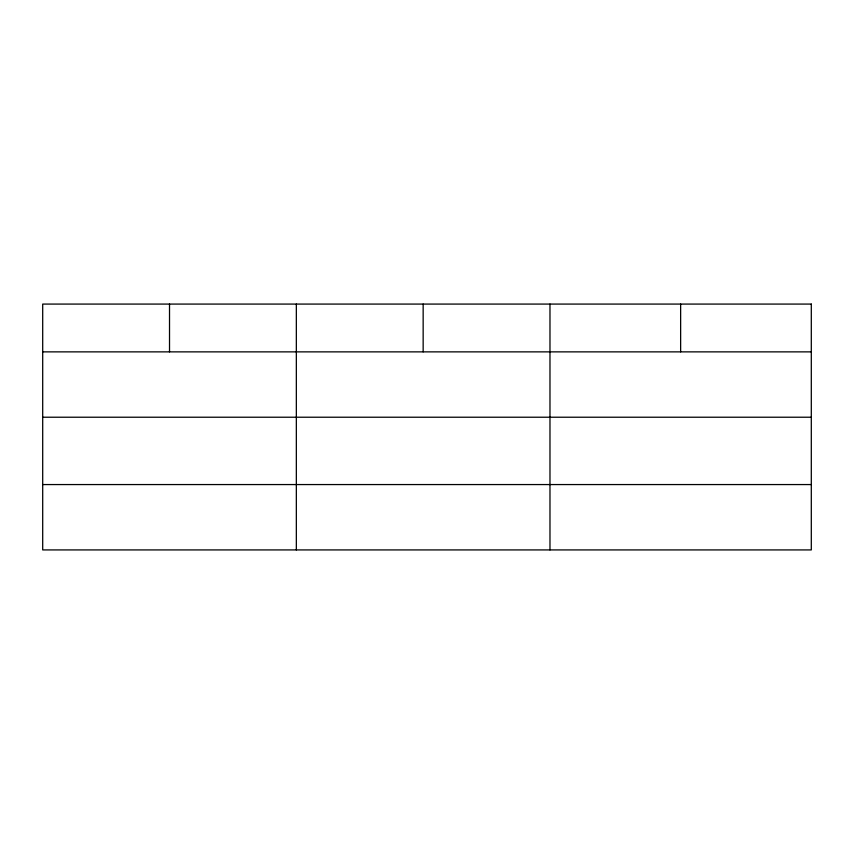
<?xml version="1.0" encoding="UTF-8"?>
<svg xmlns="http://www.w3.org/2000/svg" width="854" height="854" viewBox="0 0 854 854"><rect width="100%" height="100%" fill="white"/><g stroke="black" fill="none" stroke-linecap="round" stroke-linejoin="round"><path stroke-width="1.28" d="M42.7 351.869L811.3 351.869M42.7 417.222L811.3 417.222M42.7 484.56L811.3 484.56M680.638 304.077L680.638 351.869M549.976 304.077L549.976 549.923M423.157 304.077L423.157 351.869M296.338 304.077L296.338 549.923M169.519 304.077L169.519 351.869M811.3 304.077L42.7 304.077L42.7 549.923L811.3 549.923L811.3 304.077"/></g></svg>
